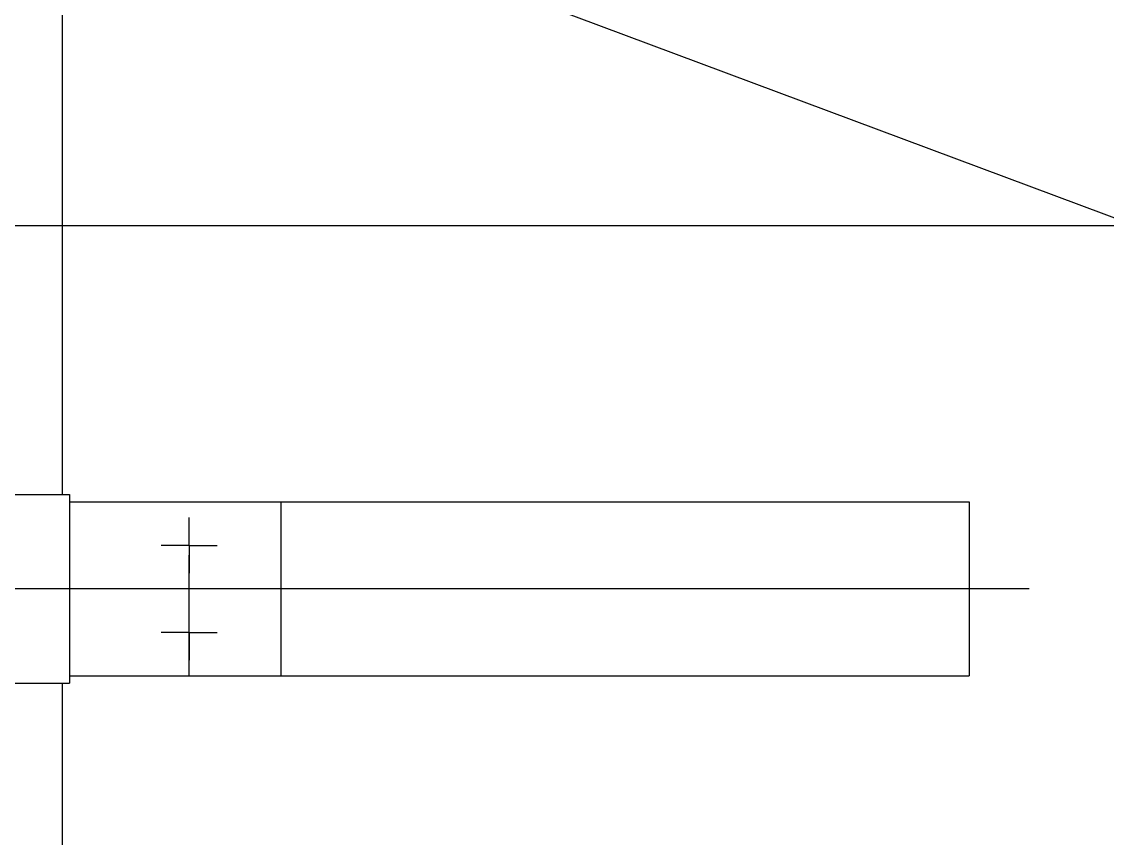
# Model space of a CAD drawing. Extents: x 8095 to 8689, y 0 to 841.
# Drawn here: x 8270.12 to 8319.99, y 526.64 to 564.17 of the extents above; entities that cross this region are included whole.
import ezdxf

# ---------------------------------------------------------------- set-up
doc = ezdxf.new("R2010")
doc.units = 0
doc.header["$LTSCALE"] = 10
doc.header["$MEASUREMENT"] = 0
doc.layers.add('DIM', color=7, linetype='CONTINUOUS')
doc.styles.add('HZ5', font='romans.shx', dxfattribs={"width": 0.7, "height": 5, "bigfont": 'hztxt.shx'})
doc.dimstyles.new('机械制图iso', dxfattribs={"dimscale": 0, "dimtxt": 0.18, "dimasz": 2.5, "dimexe": 0.625, "dimexo": 0.625, "dimgap": 1, "dimtad": 1, "dimdec": 4, "dimzin": 0, "dimdsep": 46, "dimtxsty": 'HZ5', "dimcen": 0, "dimadec": 0, "dimazin": 0, "dimtfac": 1, "dimtdec": 4, "dimtofl": 0, "dimtmove": 0, "dimatfit": 2, "dimfxl": 0, "dimtolj": 1, "dimtzin": 0, "dimarcsym": 0})

msp = doc.modelspace()

# ---------------------------------------------------------------- linework, layer by layer
at = {"layer": 'DIM'}
for p, q in [((8271.97782, 583.76609), (8271.97782, 542.43276)), ((8396.04254, 526.81219), (8276.14849, 571.66154)), ((8263.31115, 542.43276), (8272.31115, 542.43276)), ((8272.31115, 542.43276), (8272.31115, 533.76609)), ((8272.31115, 542.09943), (8313.64449, 542.09943)), ((8282.03425, 534.09943), (8282.03425, 542.09943)), ((8313.64449, 542.09943), (8313.64449, 534.09943)), ((8277.81115, 540.09943), (8277.81115, 541.37742)), ((8277.81115, 540.09943), (8276.52406, 540.09943)), ((8277.81115, 540.09943), (8277.81115, 538.82144)), ((8277.81115, 540.09943), (8279.09825, 540.09943)), ((8277.81115, 534.11908), (8277.81115, 539.643)), ((8316.40496, 538.09943), (8219.01611, 538.09943)), ((8277.81115, 536.09943), (8277.81115, 537.37742)), ((8277.81115, 536.09943), (8276.52406, 536.09943)), ((8277.81115, 536.09943), (8277.81115, 534.82144)), ((8277.81115, 536.09943), (8279.09825, 536.09943)), ((8272.31115, 534.09943), (8313.64449, 534.09943)), ((8263.31115, 533.76609), (8272.31115, 533.76609)), ((8271.97782, 533.76609), (8271.97782, 500.76609))]:
    msp.add_line(p, q, dxfattribs=at)

# ---------------------------------------------------------------- leaders
msp.add_leader([(8355.14449, 554.78205), (8247.03042, 554.78205)], dimstyle='机械制图iso', override={"dimscale": 1, "dimtad": 0, "dimtofl": 1, "dimatfit": 0}, dxfattribs=at)

doc.saveas('drawing.dxf')
